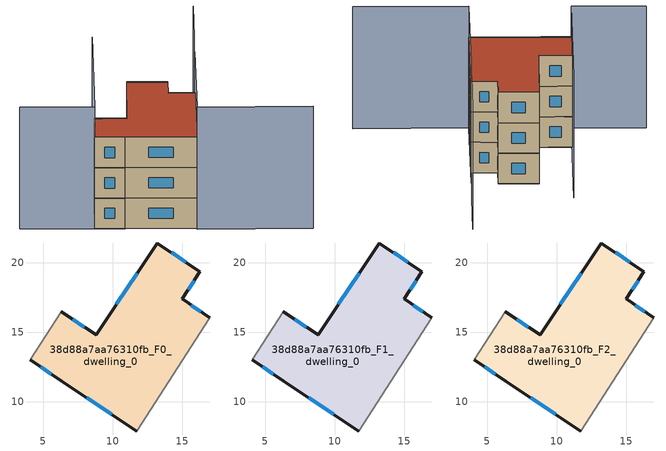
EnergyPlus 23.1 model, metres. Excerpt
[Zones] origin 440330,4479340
38d88a7aa76310fb_F0_dwelling_0
 floor ground (EU_floor_Construction): 11.73,7.91 16.99,16.04 15,17.41 16.27,19.38 13.22,21.43 8.8,14.83 6.29,16.49 4.05,13.03 6.33,11.5 z0
 wall outside (EU_wall_Construction): 11.73,7.91 6.33,11.5 4.05,13.03 / 6.29,16.49 8.8,14.83 13.22,21.43 16.27,19.38 15,17.41 16.99,16.04 z0:3
 wall adiabatic (EU_wall_Construction): 16.99,16.04 11.73,7.91 / 4.05,13.03 6.29,16.49 z0:3
 window (EU_Window_Construction): 10.26,17.02 11.75,19.24 / 14.23,20.75 15.26,20.06 / 15.85,18.73 15.42,18.06 / 15.66,16.96 16.33,16.5 / 9.94,9.1 8.12,10.31 / 5.58,12 4.81,12.52 / 7.12,15.94 7.97,15.38 z0.99:2.01
38d88a7aa76310fb_F1_dwelling_0
 floor to 38d88a7aa76310fb_F0_dwelling_0 (EU_floor_Construction): 11.73,7.91 16.99,16.04 15,17.41 16.27,19.38 13.22,21.43 8.8,14.83 6.29,16.49 4.05,13.03 6.33,11.5 z3
 wall outside (EU_wall_Construction): 11.73,7.91 6.33,11.5 4.05,13.03 / 6.29,16.49 8.8,14.83 13.22,21.43 16.27,19.38 15,17.41 16.99,16.04 z3:6
 wall adiabatic (EU_wall_Construction): 16.99,16.04 11.73,7.91 / 4.05,13.03 6.29,16.49 z3:6
 window (EU_Window_Construction): 10.26,17.02 11.75,19.24 / 14.23,20.75 15.26,20.06 / 15.85,18.73 15.42,18.06 / 15.66,16.96 16.33,16.5 / 9.94,9.1 8.12,10.31 / 5.58,12 4.81,12.52 / 7.12,15.94 7.97,15.38 z3.99:5.01
38d88a7aa76310fb_F2_dwelling_0
 floor to 38d88a7aa76310fb_F1_dwelling_0 (EU_floor_Construction): 11.73,7.91 16.99,16.04 15,17.41 16.27,19.38 13.22,21.43 8.8,14.83 6.29,16.49 4.05,13.03 6.33,11.5 z6
 wall outside (EU_wall_Construction): 11.73,7.91 6.33,11.5 4.05,13.03 / 6.29,16.49 8.8,14.83 13.22,21.43 16.27,19.38 15,17.41 16.99,16.04 z6:9
 wall adiabatic (EU_wall_Construction): 16.99,16.04 11.73,7.91 / 4.05,13.03 6.29,16.49 z6:9
 window (EU_Window_Construction): 10.26,17.02 11.75,19.24 / 14.23,20.75 15.26,20.06 / 15.85,18.73 15.42,18.06 / 15.66,16.96 16.33,16.5 / 9.94,9.1 8.12,10.31 / 5.58,12 4.81,12.52 / 7.12,15.94 7.97,15.38 z6.99:8.01
 roof outside (EU_roof_Construction): 16.27,19.38 15,17.41 16.99,16.04 11.73,7.91 6.33,11.5 4.05,13.03 6.29,16.49 8.8,14.83 13.22,21.43 z9
shading: 20.4,2.13 11.65,7.8 / 11.65,7.8 18.22,17.93 / 12.35,25.69 4.05,13.03 / 4.05,13.03 -1.57,16.71 / 23.69,26.32 20,20.68 z0:12
[Building]
EU S2 Campaign: North Axis=0; Terrain=City; Solar Distribution=FullExterior
[Site:Location]
Madrid: Latitude=40.5; Longitude=-3.5; Time Zone=1; Elevation=609
[SizingPeriod:WeatherFileDays]
AnnualSizingPeriod: Begin Month=1; Begin Day of Month=1; End Month=12; End Day of Month=31; Day of Week for Start Day=Monday; Use Weather File Daylight Saving Period=No; Use Weather File Rain and Snow Indicators=No
[MATERIAL]
EU_InternalMass_Material: Roughness=MediumRough; Thickness=0.1; Conductivity=1; Density=1800; Specific Heat=900; Thermal Absorptance=0.9; Solar Absorptance=0.7; Visible Absorptance=0.7
[MATERIAL:NOMASS] Roughness=MediumRough; Thermal Absorptance=0.9; Solar Absorptance=0.7; Visible Absorptance=0.7
Name | Thermal Resistance
EU_wall_NoMass | 0.609216
EU_roof_NoMass | 0.513268
EU_floor_NoMass | 0.568163
[WINDOWMATERIAL:SIMPLEGLAZINGSYSTEM]
EU_Window_SimpleGlazing: UFactor=5.50606; Solar Heat Gain Coefficient=0.85; Visible Transmittance=0.85
[CONSTRUCTION]
EU_wall_Construction: EU_wall_NoMass
EU_roof_Construction: EU_roof_NoMass
EU_floor_Construction: EU_floor_NoMass
EU_InternalMass_Construction: EU_InternalMass_Material
EU_Window_Construction: EU_Window_SimpleGlazing
[ZONE] Type=1; Multiplier=1; Ceiling Height=autocalculate; Floor Area=autocalculate; Part of Total Floor Area=Yes
Name | Volume
38d88a7aa76310fb_F0_dwelling_0 | 243.944
38d88a7aa76310fb_F1_dwelling_0; 38d88a7aa76310fb_F2_dwelling_0 | 243.943
[INTERNALMASS] Construction=EU_InternalMass_Construction; Surface Area=81.3145
Name | Zone or ZoneList
38d88a7aa76310fb_F0_dwelling_0_EU_InternalMass | 38d88a7aa76310fb_F0_dwelling_0
38d88a7aa76310fb_F1_dwelling_0_EU_InternalMass | 38d88a7aa76310fb_F1_dwelling_0
38d88a7aa76310fb_F2_dwelling_0_EU_InternalMass | 38d88a7aa76310fb_F2_dwelling_0
[OTHEREQUIPMENT] Fuel Type=Electricity; Design Level Calculation Method=Watts/Area; Power per Zone Floor Area=1; Fraction Latent=0; Fraction Radiant=0; Fraction Lost=0; Carbon Dioxide Generation Rate=0; EndUse Subcategory=EU_Step8_InternalGains
Name | Zone or ZoneList or Space or SpaceList | Schedule
EU_Step8_InternalGain_38d88a7aa76310fb_F0_dwelling_0_f000 | 38d88a7aa76310fb_F0_dwelling_0 | EU_Step8_GainSchedule_38d88a7aa76310fb_F0_dwelling_0_f000
EU_Step8_InternalGain_38d88a7aa76310fb_F1_dwelling_0_f000 | 38d88a7aa76310fb_F1_dwelling_0 | EU_Step8_GainSchedule_38d88a7aa76310fb_F1_dwelling_0_f000
EU_Step8_InternalGain_38d88a7aa76310fb_F2_dwelling_0_f000 | 38d88a7aa76310fb_F2_dwelling_0 | EU_Step8_GainSchedule_38d88a7aa76310fb_F2_dwelling_0_f000
[ZONEVENTILATION:DESIGNFLOWRATE] Schedule=EU_AlwaysOn; Design Flow Rate Calculation Method=AirChanges/Hour; Air Changes per Hour=0.752966; Ventilation Type=Natural; Fan Pressure Rise=0; Fan Total Efficiency=1; Constant Term Coefficient=1; Temperature Term Coefficient=0; Velocity Term Coefficient=0; Velocity Squared Term Coefficient=0; Minimum Indoor Temperature=-100; Maximum Indoor Temperature=100; Delta Temperature=-100; Minimum Outdoor Temperature=-100; Maximum Outdoor Temperature=100; Maximum Wind Speed=40
Name | Zone or ZoneList or Space or SpaceList
EU_ConstantAir_38d88a7aa76310fb_F0_dwelling_0 | 38d88a7aa76310fb_F0_dwelling_0
EU_ConstantAir_38d88a7aa76310fb_F1_dwelling_0 | 38d88a7aa76310fb_F1_dwelling_0
EU_ConstantAir_38d88a7aa76310fb_F2_dwelling_0 | 38d88a7aa76310fb_F2_dwelling_0
[HVACTEMPLATE:THERMOSTAT] Constant Heating Setpoint=20; Constant Cooling Setpoint=50
EU_HeatOnly_38d88a7aa76310fb_F0_dwelling_0; EU_HeatOnly_38d88a7aa76310fb_F1_dwelling_0; EU_HeatOnly_38d88a7aa76310fb_F2_dwelling_0
[HVACTEMPLATE:ZONE:IDEALLOADSAIRSYSTEM] System Availability Schedule=EU_AlwaysOn; Maximum Heating Supply Air Temperature=50; Minimum Cooling Supply Air Temperature=13; Maximum Heating Supply Air Humidity Ratio=0.0156; Minimum Cooling Supply Air Humidity Ratio=0.0077; Heating Limit=NoLimit; Cooling Limit=NoLimit; Heating Availability Schedule=EU_AlwaysOn; Cooling Availability Schedule=EU_CoolingOff; Dehumidification Control Type=ConstantSensibleHeatRatio; Cooling Sensible Heat Ratio=0.7; Dehumidification Setpoint=60; Humidification Control Type=None; Humidification Setpoint=30; Outdoor Air Method=None; Outdoor Air Flow Rate per Person=0.00944; Outdoor Air Flow Rate per Zone Floor Area=0; Outdoor Air Flow Rate per Zone=0; Demand Controlled Ventilation Type=None; Outdoor Air Economizer Type=NoEconomizer; Heat Recovery Type=None; Sensible Heat Recovery Effectiveness=0.7; Latent Heat Recovery Effectiveness=0.65
Name | Template Thermostat
38d88a7aa76310fb_F0_dwelling_0 | EU_HeatOnly_38d88a7aa76310fb_F0_dwelling_0
38d88a7aa76310fb_F1_dwelling_0 | EU_HeatOnly_38d88a7aa76310fb_F1_dwelling_0
38d88a7aa76310fb_F2_dwelling_0 | EU_HeatOnly_38d88a7aa76310fb_F2_dwelling_0
[SIZING:ZONE] Zone Cooling Design Supply Air Temperature Input Method=SupplyAirTemperature; Zone Cooling Design Supply Air Temperature=13; Zone Heating Design Supply Air Temperature Input Method=SupplyAirTemperature; Zone Heating Design Supply Air Temperature=50; Zone Cooling Design Supply Air Humidity Ratio=0.008; Zone Heating Design Supply Air Humidity Ratio=0.008; Cooling Design Air Flow Method=DesignDay; Cooling Design Air Flow Rate=0; Cooling Minimum Air Flow per Zone Floor Area=0.000762; Cooling Minimum Air Flow=0; Cooling Minimum Air Flow Fraction=0.2; Heating Design Air Flow Method=DesignDay; Heating Design Air Flow Rate=0; Heating Maximum Air Flow per Zone Floor Area=0.002032; Heating Maximum Air Flow=0.141576; Heating Maximum Air Flow Fraction=0.3; Account for Dedicated Outdoor Air System=No; Dedicated Outdoor Air System Control Strategy=NeutralSupplyAir; Dedicated Outdoor Air Low Setpoint Temperature for Design=autosize; Dedicated Outdoor Air High Setpoint Temperature for Design=autosize; Zone Load Sizing Method=Sensible Load Only No Latent Load; Zone Latent Cooling Design Supply Air Humidity Ratio Input Method=HumidityRatioDifference; Zone Cooling Design Supply Air Humidity Ratio Difference=0.005; Zone Latent Heating Design Supply Air Humidity Ratio Input Method=HumidityRatioDifference; Zone Humidification Design Supply Air Humidity Ratio Difference=0.005
38d88a7aa76310fb_F0_dwelling_0; 38d88a7aa76310fb_F1_dwelling_0; 38d88a7aa76310fb_F2_dwelling_0
[SCHEDULE:CONSTANT]
Name | Hourly Value
EU_AlwaysOn | 1
EU_CoolingOff | 0
[SCHEDULE:FILE] Column Number=1; Rows to Skip at Top=0; Number of Hours of Data=8760; Column Separator=Comma; Interpolate to Timestep=No; Minutes per Item=60; Adjust Schedule for Daylight Savings=Yes
Name | File
EU_Step8_GainSchedule_38d88a7aa76310fb_F0_dwelling_0_f000 | ../../schedules/38d88a7aa76310fb/38d88a7aa76310fb_F0_dwelling_0_f000_gain.csv
EU_Step8_GainSchedule_38d88a7aa76310fb_F1_dwelling_0_f000 | ../../schedules/38d88a7aa76310fb/38d88a7aa76310fb_F1_dwelling_0_f000_gain.csv
EU_Step8_GainSchedule_38d88a7aa76310fb_F2_dwelling_0_f000 | ../../schedules/38d88a7aa76310fb/38d88a7aa76310fb_F2_dwelling_0_f000_gain.csv
